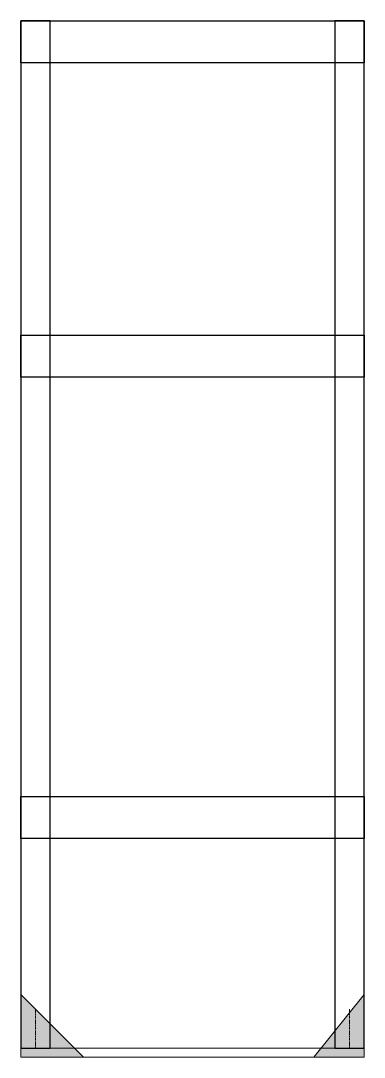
# Model space of a CAD drawing. Header units: millimetres. Extents: x 8154 to 8783, y 2922 to 8099.
# Drawn here: x 8154.4 to 8236.4, y 2922.2 to 3169.4 of the extents above.
import ezdxf

# ---------------------------------------------------------------- set-up
doc = ezdxf.new("R2010")
doc.units = ezdxf.units.MM
doc.linetypes.add('HIDDEN', pattern=[0.375, 0.25, -0.125])
doc.layers.add('Madeira', color=126, linetype='Continuous', lineweight=18)
doc.layers.add('Sarr 2.2x7', color=40, linetype='Continuous', lineweight=9)
doc.layers.add('SARR_2.2x10', color=60, linetype='Continuous')
doc.layers.add('SARR_7x7', color=40, linetype='Continuous')

msp = doc.modelspace()

# ---------------------------------------------------------------- hatches: boundary and pattern name
at = {"layer": 'Madeira'}
h = msp.add_hatch(color=252, dxfattribs=at)
h.dxf.hatch_style = 2
h.paths.add_polyline_path([(8154.39, 2937.21), (8154.39, 2922.21), (8169.39, 2922.21)])
h = msp.add_hatch(color=252, dxfattribs=at)
h.dxf.hatch_style = 2
h.paths.add_polyline_path([(8236.39, 2937.21), (8236.39, 2922.21), (8224.39, 2922.21)])

# ---------------------------------------------------------------- linework, layer by layer
at = {"layer": 'Madeira', "color": 250, "linetype": 'HIDDEN'}
for p, q in [((8157.89, 2933.71), (8157.89, 2924.41)), ((8232.89, 2933.71), (8232.89, 2924.41)), ((8164.23, 2924.41), (8154.39, 2924.41)), ((8164.23, 2924.41), (8154.39, 2924.41)), ((8226.56, 2924.41), (8236.39, 2924.41)), ((8226.56, 2924.41), (8236.39, 2924.41))]:
    msp.add_line(p, q, dxfattribs=at)
at = {"layer": 'Madeira', "color": 1, "linetype": 'HIDDEN'}
for p, q in [((8157.89, 2933.71), (8157.89, 2924.41)), ((8232.89, 2933.71), (8232.89, 2924.41)), ((8161.39, 2930.21), (8161.39, 2924.41)), ((8170.19, 2924.41), (8154.39, 2924.41)), ((8211.59, 2924.41), (8236.39, 2924.41))]:
    msp.add_line(p, q, dxfattribs=at)
at = {"layer": 'Madeira', "color": 250}
msp.add_line((8154.39, 2924.41), (8154.39, 2922.21), dxfattribs=at)
msp.add_line((8154.39, 2924.41), (8154.39, 2922.21), dxfattribs=at)
msp.add_line((8154.39, 2924.41), (8154.39, 2922.21), dxfattribs=at)
at = {"layer": 'Madeira', "color": 0}
for points in [[(8154.39, 2937.21), (8154.39, 2922.21), (8169.39, 2922.21), (8154.39, 2937.21)], [(8236.39, 2937.21), (8236.39, 2922.21), (8224.39, 2922.21), (8236.39, 2937.21)]]:
    msp.add_lwpolyline(points, dxfattribs=at)
at = {"layer": 'Sarr 2.2x7'}
for p, q in [((8154.39, 2924.41), (8154.39, 2922.21)), ((8236.39, 2922.21), (8236.39, 2924.41))]:
    msp.add_line(p, q, dxfattribs=at)
msp.add_lwpolyline([(8236.39, 2924.41), (8154.39, 2924.41), (8154.39, 2922.21), (8236.39, 2922.21)], close=True, dxfattribs=at)
at = {"layer": 'SARR_2.2x10'}
for points in [[(8154.39, 3169.44), (8236.39, 3169.44), (8236.39, 3159.44), (8154.39, 3159.44)], [(8154.39, 3094.41), (8236.39, 3094.41), (8236.39, 3084.41), (8154.39, 3084.41)], [(8154.39, 2984.41), (8236.39, 2984.41), (8236.39, 2974.41), (8154.39, 2974.41)]]:
    msp.add_lwpolyline(points, close=True, dxfattribs=at)
at = {"layer": 'SARR_7x7'}
for points in [[(8154.39, 2924.41), (8161.39, 2924.41), (8161.39, 3169.44), (8154.39, 3169.44)], [(8229.39, 2924.41), (8236.39, 2924.41), (8236.39, 3169.44), (8229.39, 3169.44)]]:
    msp.add_lwpolyline(points, close=True, dxfattribs=at)

doc.saveas('drawing.dxf')
